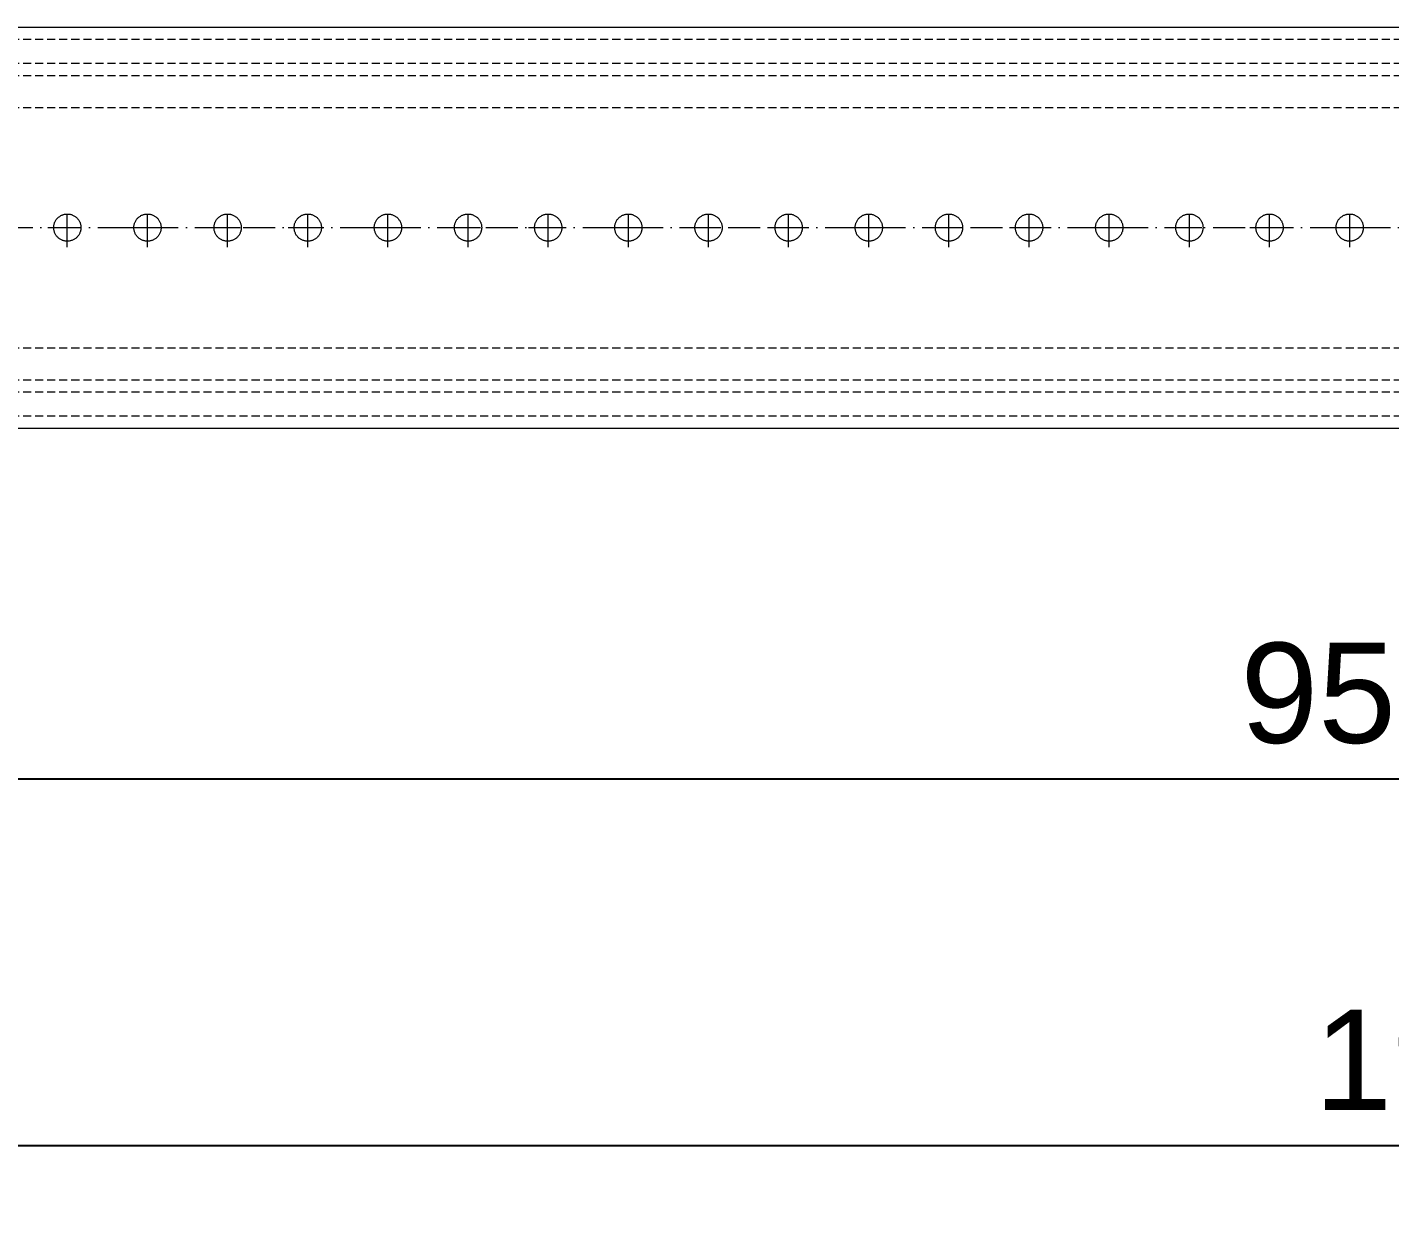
# Model space of a CAD drawing. Header units: millimetres. Extents: x -804 to 5068, y -838 to 556.
# Drawn here: x 610 to 950, y -838.1 to -544 of the extents above; entities that cross this region are included whole.
import ezdxf

# ---------------------------------------------------------------- set-up
doc = ezdxf.new("R2010")
doc.units = ezdxf.units.MM
doc.linetypes.add('EKSENCIZGI', pattern=[12, 8, -2, 0, -2])
doc.linetypes.add('KESIK', pattern=[3, 2, -1])
for name, color, linetype, lineweight in [('EKSEN', 1, 'EKSENCIZGI', 9), ('GIZLI', 8, 'KESIK', 9), ('GORUNEN', 7, 'Continuous', 9), ('OLCU', 4, 'Continuous', 9)]:
    doc.layers.add(name, color=color, linetype=linetype, lineweight=lineweight)
doc.styles.add('PI3D', font='arial.ttf')
doc.dimstyles.new('PF_MM', dxfattribs={"dimtxt": 25, "dimasz": 20, "dimexe": 15, "dimexo": 12.5, "dimgap": 8.75, "dimtad": 1, "dimdec": 1, "dimtxsty": 'PI3D', "dimcen": 2.5, "dimclrd": 4, "dimclre": 4, "dimclrt": 3, "dimazin": 3, "dimtfac": 1, "dimtmove": 0, "dimatfit": 3})

msp = doc.modelspace()

# ---------------------------------------------------------------- linework, layer by layer
at = {"layer": 'EKSEN'}
for p, q in [((620, -598.9), (620, -589.1)), ((640, -598.9), (640, -589.1)), ((660, -598.9), (660, -589.1)), ((680, -598.9), (680, -589.1)), ((700, -598.9), (700, -589.1)), ((720, -598.9), (720, -589.1)), ((740, -598.9), (740, -589.1)), ((760, -598.9), (760, -589.1)), ((780, -598.9), (780, -589.1)), ((800, -598.9), (800, -589.1)), ((820, -598.9), (820, -589.1)), ((840, -598.9), (840, -589.1)), ((860, -598.9), (860, -589.1)), ((880, -598.9), (880, -589.1)), ((900, -598.9), (900, -589.1)), ((920, -598.9), (920, -589.1)), ((940, -598.9), (940, -589.1)), ((-50, -594), (1990, -594)), ((615.1, -594), (624.9, -594)), ((635.1, -594), (644.9, -594)), ((655.1, -594), (664.9, -594)), ((675.1, -594), (684.9, -594)), ((695.1, -594), (704.9, -594)), ((715.1, -594), (724.9, -594)), ((735.1, -594), (744.9, -594)), ((755.1, -594), (764.9, -594)), ((775.1, -594), (784.9, -594)), ((795.1, -594), (804.9, -594)), ((815.1, -594), (824.9, -594)), ((835.1, -594), (844.9, -594)), ((855.1, -594), (864.9, -594)), ((875.1, -594), (884.9, -594)), ((895.1, -594), (904.9, -594)), ((915.1, -594), (924.9, -594)), ((935.1, -594), (944.9, -594))]:
    msp.add_line(p, q, dxfattribs=at)
at = {"layer": 'GIZLI'}
for points in [[(0, -547), (1940, -547)], [(0, -547), (1940, -547)], [(0, -547), (1940, -547)], [(0, -547), (1940, -547)], [(0, -553), (1940, -553)], [(0, -556), (1940, -556)], [(0, -564), (1940, -564)], [(0, -564), (1940, -564)], [(0, -624), (1940, -624)], [(0, -624), (1940, -624)], [(0, -632), (1940, -632)], [(0, -635), (1940, -635)], [(0, -641), (1940, -641)], [(0, -641), (1940, -641)], [(0, -641), (1940, -641)], [(0, -641), (1940, -641)]]:
    msp.add_lwpolyline(points, dxfattribs=at)
at = {"layer": 'GORUNEN'}
for points in [[(0, -544), (1940, -544)], [(0, -544), (1940, -544)], [(0, -544), (1940, -544)], [(618.37, -596.98), (618.22, -596.9), (618.08, -596.81), (617.94, -596.71), (617.81, -596.6), (617.68, -596.49), (617.56, -596.37), (617.45, -596.25), (617.34, -596.12), (617.24, -595.98), (617.14, -595.84), (617.05, -595.7), (616.97, -595.55), (616.9, -595.39), (616.83, -595.24), (616.78, -595.08), (616.73, -594.92), (616.68, -594.75), (616.65, -594.59), (616.63, -594.42), (616.61, -594.25), (616.6, -594.08), (616.6, -593.91), (616.61, -593.74), (616.63, -593.57), (616.65, -593.41), (616.69, -593.24), (616.73, -593.07), (616.78, -592.91), (616.84, -592.75), (616.9, -592.6), (616.98, -592.44), (617.06, -592.3), (617.15, -592.15), (617.24, -592.01), (617.34, -591.88), (617.45, -591.75), (617.57, -591.62), (617.69, -591.5), (617.82, -591.39), (617.95, -591.29), (618.09, -591.19), (618.23, -591.1), (618.38, -591.01), (618.53, -590.93), (618.68, -590.87), (618.84, -590.8), (619, -590.75), (619.17, -590.7), (619.33, -590.67), (619.5, -590.64), (619.67, -590.62), (619.84, -590.6), (620, -590.6), (620.17, -590.6), (620.34, -590.62), (620.51, -590.64), (620.68, -590.67), (620.84, -590.71), (621.01, -590.75), (621.17, -590.81), (621.32, -590.87), (621.48, -590.94), (621.63, -591.02)], [(621.63, -591.02), (621.78, -591.1), (621.92, -591.19), (622.06, -591.29), (622.19, -591.4), (622.32, -591.51), (622.44, -591.63), (622.55, -591.75), (622.66, -591.88), (622.76, -592.02), (622.86, -592.16), (622.95, -592.3), (623.03, -592.45), (623.1, -592.61), (623.17, -592.76), (623.22, -592.92), (623.27, -593.08), (623.32, -593.25), (623.35, -593.41), (623.37, -593.58), (623.39, -593.75), (623.4, -593.92), (623.4, -594.09), (623.39, -594.26), (623.37, -594.43), (623.35, -594.59), (623.31, -594.76), (623.27, -594.93), (623.22, -595.09), (623.16, -595.25), (623.1, -595.4), (623.02, -595.56), (622.94, -595.7), (622.85, -595.85), (622.76, -595.99), (622.66, -596.12), (622.55, -596.25), (622.43, -596.38), (622.31, -596.5), (622.18, -596.61), (622.05, -596.71), (621.91, -596.81), (621.77, -596.9), (621.62, -596.99), (621.47, -597.07), (621.32, -597.13), (621.16, -597.2), (621, -597.25), (620.83, -597.3), (620.67, -597.33), (620.5, -597.36), (620.33, -597.38), (620.16, -597.4), (620, -597.4), (619.83, -597.4), (619.66, -597.38), (619.49, -597.36), (619.32, -597.33), (619.16, -597.29), (618.99, -597.25), (618.83, -597.19), (618.68, -597.13), (618.52, -597.06), (618.37, -596.98)], [(638.37, -596.98), (638.22, -596.9), (638.08, -596.81), (637.94, -596.71), (637.81, -596.6), (637.68, -596.49), (637.56, -596.37), (637.45, -596.25), (637.34, -596.12), (637.24, -595.98), (637.14, -595.84), (637.05, -595.7), (636.97, -595.55), (636.9, -595.39), (636.83, -595.24), (636.78, -595.08), (636.73, -594.92), (636.68, -594.75), (636.65, -594.59), (636.63, -594.42), (636.61, -594.25), (636.6, -594.08), (636.6, -593.91), (636.61, -593.74), (636.63, -593.57), (636.65, -593.41), (636.69, -593.24), (636.73, -593.07), (636.78, -592.91), (636.84, -592.75), (636.9, -592.6), (636.98, -592.44), (637.06, -592.3), (637.15, -592.15), (637.24, -592.01), (637.34, -591.88), (637.45, -591.75), (637.57, -591.62), (637.69, -591.5), (637.82, -591.39), (637.95, -591.29), (638.09, -591.19), (638.23, -591.1), (638.38, -591.01), (638.53, -590.93), (638.68, -590.87), (638.84, -590.8), (639, -590.75), (639.17, -590.7), (639.33, -590.67), (639.5, -590.64), (639.67, -590.62), (639.84, -590.6), (640, -590.6), (640.17, -590.6), (640.34, -590.62), (640.51, -590.64), (640.68, -590.67), (640.84, -590.71), (641.01, -590.75), (641.17, -590.81), (641.32, -590.87), (641.48, -590.94), (641.63, -591.02)], [(641.63, -591.02), (641.78, -591.1), (641.92, -591.19), (642.06, -591.29), (642.19, -591.4), (642.32, -591.51), (642.44, -591.63), (642.55, -591.75), (642.66, -591.88), (642.76, -592.02), (642.86, -592.16), (642.95, -592.3), (643.03, -592.45), (643.1, -592.61), (643.17, -592.76), (643.22, -592.92), (643.27, -593.08), (643.32, -593.25), (643.35, -593.41), (643.37, -593.58), (643.39, -593.75), (643.4, -593.92), (643.4, -594.09), (643.39, -594.26), (643.37, -594.43), (643.35, -594.59), (643.31, -594.76), (643.27, -594.93), (643.22, -595.09), (643.16, -595.25), (643.1, -595.4), (643.02, -595.56), (642.94, -595.7), (642.85, -595.85), (642.76, -595.99), (642.66, -596.12), (642.55, -596.25), (642.43, -596.38), (642.31, -596.5), (642.18, -596.61), (642.05, -596.71), (641.91, -596.81), (641.77, -596.9), (641.62, -596.99), (641.47, -597.07), (641.32, -597.13), (641.16, -597.2), (641, -597.25), (640.83, -597.3), (640.67, -597.33), (640.5, -597.36), (640.33, -597.38), (640.16, -597.4), (640, -597.4), (639.83, -597.4), (639.66, -597.38), (639.49, -597.36), (639.32, -597.33), (639.16, -597.29), (638.99, -597.25), (638.83, -597.19), (638.68, -597.13), (638.52, -597.06), (638.37, -596.98)], [(658.37, -596.98), (658.22, -596.9), (658.08, -596.81), (657.94, -596.71), (657.81, -596.6), (657.68, -596.49), (657.56, -596.37), (657.45, -596.25), (657.34, -596.12), (657.24, -595.98), (657.14, -595.84), (657.05, -595.7), (656.97, -595.55), (656.9, -595.39), (656.83, -595.24), (656.78, -595.08), (656.73, -594.92), (656.68, -594.75), (656.65, -594.59), (656.63, -594.42), (656.61, -594.25), (656.6, -594.08), (656.6, -593.91), (656.61, -593.74), (656.63, -593.57), (656.65, -593.41), (656.69, -593.24), (656.73, -593.07), (656.78, -592.91), (656.84, -592.75), (656.9, -592.6), (656.98, -592.44), (657.06, -592.3), (657.15, -592.15), (657.24, -592.01), (657.34, -591.88), (657.45, -591.75), (657.57, -591.62), (657.69, -591.5), (657.82, -591.39), (657.95, -591.29), (658.09, -591.19), (658.23, -591.1), (658.38, -591.01), (658.53, -590.93), (658.68, -590.87), (658.84, -590.8), (659, -590.75), (659.17, -590.7), (659.33, -590.67), (659.5, -590.64), (659.67, -590.62), (659.84, -590.6), (660, -590.6), (660.17, -590.6), (660.34, -590.62), (660.51, -590.64), (660.68, -590.67), (660.84, -590.71), (661.01, -590.75), (661.17, -590.81), (661.32, -590.87), (661.48, -590.94), (661.63, -591.02)], [(661.63, -591.02), (661.78, -591.1), (661.92, -591.19), (662.06, -591.29), (662.19, -591.4), (662.32, -591.51), (662.44, -591.63), (662.55, -591.75), (662.66, -591.88), (662.76, -592.02), (662.86, -592.16), (662.95, -592.3), (663.03, -592.45), (663.1, -592.61), (663.17, -592.76), (663.22, -592.92), (663.27, -593.08), (663.32, -593.25), (663.35, -593.41), (663.37, -593.58), (663.39, -593.75), (663.4, -593.92), (663.4, -594.09), (663.39, -594.26), (663.37, -594.43), (663.35, -594.59), (663.31, -594.76), (663.27, -594.93), (663.22, -595.09), (663.16, -595.25), (663.1, -595.4), (663.02, -595.56), (662.94, -595.7), (662.85, -595.85), (662.76, -595.99), (662.66, -596.12), (662.55, -596.25), (662.43, -596.38), (662.31, -596.5), (662.18, -596.61), (662.05, -596.71), (661.91, -596.81), (661.77, -596.9), (661.62, -596.99), (661.47, -597.07), (661.32, -597.13), (661.16, -597.2), (661, -597.25), (660.83, -597.3), (660.67, -597.33), (660.5, -597.36), (660.33, -597.38), (660.16, -597.4), (660, -597.4), (659.83, -597.4), (659.66, -597.38), (659.49, -597.36), (659.32, -597.33), (659.16, -597.29), (658.99, -597.25), (658.83, -597.19), (658.68, -597.13), (658.52, -597.06), (658.37, -596.98)], [(678.37, -596.98), (678.22, -596.9), (678.08, -596.81), (677.94, -596.71), (677.81, -596.6), (677.68, -596.49), (677.56, -596.37), (677.45, -596.25), (677.34, -596.12), (677.24, -595.98), (677.14, -595.84), (677.05, -595.7), (676.97, -595.55), (676.9, -595.39), (676.83, -595.24), (676.78, -595.08), (676.73, -594.92), (676.68, -594.75), (676.65, -594.59), (676.63, -594.42), (676.61, -594.25), (676.6, -594.08), (676.6, -593.91), (676.61, -593.74), (676.63, -593.57), (676.65, -593.41), (676.69, -593.24), (676.73, -593.07), (676.78, -592.91), (676.84, -592.75), (676.9, -592.6), (676.98, -592.44), (677.06, -592.3), (677.15, -592.15), (677.24, -592.01), (677.34, -591.88), (677.45, -591.75), (677.57, -591.62), (677.69, -591.5), (677.82, -591.39), (677.95, -591.29), (678.09, -591.19), (678.23, -591.1), (678.38, -591.01), (678.53, -590.93), (678.68, -590.87), (678.84, -590.8), (679, -590.75), (679.17, -590.7), (679.33, -590.67), (679.5, -590.64), (679.67, -590.62), (679.84, -590.6), (680, -590.6), (680.17, -590.6), (680.34, -590.62), (680.51, -590.64), (680.68, -590.67), (680.84, -590.71), (681.01, -590.75), (681.17, -590.81), (681.32, -590.87), (681.48, -590.94), (681.63, -591.02)], [(681.63, -591.02), (681.78, -591.1), (681.92, -591.19), (682.06, -591.29), (682.19, -591.4), (682.32, -591.51), (682.44, -591.63), (682.55, -591.75), (682.66, -591.88), (682.76, -592.02), (682.86, -592.16), (682.95, -592.3), (683.03, -592.45), (683.1, -592.61), (683.17, -592.76), (683.22, -592.92), (683.27, -593.08), (683.32, -593.25), (683.35, -593.41), (683.37, -593.58), (683.39, -593.75), (683.4, -593.92), (683.4, -594.09), (683.39, -594.26), (683.37, -594.43), (683.35, -594.59), (683.31, -594.76), (683.27, -594.93), (683.22, -595.09), (683.16, -595.25), (683.1, -595.4), (683.02, -595.56), (682.94, -595.7), (682.85, -595.85), (682.76, -595.99), (682.66, -596.12), (682.55, -596.25), (682.43, -596.38), (682.31, -596.5), (682.18, -596.61), (682.05, -596.71), (681.91, -596.81), (681.77, -596.9), (681.62, -596.99), (681.47, -597.07), (681.32, -597.13), (681.16, -597.2), (681, -597.25), (680.83, -597.3), (680.67, -597.33), (680.5, -597.36), (680.33, -597.38), (680.16, -597.4), (680, -597.4), (679.83, -597.4), (679.66, -597.38), (679.49, -597.36), (679.32, -597.33), (679.16, -597.29), (678.99, -597.25), (678.83, -597.19), (678.68, -597.13), (678.52, -597.06), (678.37, -596.98)], [(698.37, -596.98), (698.22, -596.9), (698.08, -596.81), (697.94, -596.71), (697.81, -596.6), (697.68, -596.49), (697.56, -596.37), (697.45, -596.25), (697.34, -596.12), (697.24, -595.98), (697.14, -595.84), (697.05, -595.7), (696.97, -595.55), (696.9, -595.39), (696.83, -595.24), (696.78, -595.08), (696.73, -594.92), (696.68, -594.75), (696.65, -594.59), (696.63, -594.42), (696.61, -594.25), (696.6, -594.08), (696.6, -593.91), (696.61, -593.74), (696.63, -593.57), (696.65, -593.41), (696.69, -593.24), (696.73, -593.07), (696.78, -592.91), (696.84, -592.75), (696.9, -592.6), (696.98, -592.44), (697.06, -592.3), (697.15, -592.15), (697.24, -592.01), (697.34, -591.88), (697.45, -591.75), (697.57, -591.62), (697.69, -591.5), (697.82, -591.39), (697.95, -591.29), (698.09, -591.19), (698.23, -591.1), (698.38, -591.01), (698.53, -590.93), (698.68, -590.87), (698.84, -590.8), (699, -590.75), (699.17, -590.7), (699.33, -590.67), (699.5, -590.64), (699.67, -590.62), (699.84, -590.6), (700, -590.6), (700.17, -590.6), (700.34, -590.62), (700.51, -590.64), (700.68, -590.67), (700.84, -590.71), (701.01, -590.75), (701.17, -590.81), (701.32, -590.87), (701.48, -590.94), (701.63, -591.02)], [(701.63, -591.02), (701.78, -591.1), (701.92, -591.19), (702.06, -591.29), (702.19, -591.4), (702.32, -591.51), (702.44, -591.63), (702.55, -591.75), (702.66, -591.88), (702.76, -592.02), (702.86, -592.16), (702.95, -592.3), (703.03, -592.45), (703.1, -592.61), (703.17, -592.76), (703.22, -592.92), (703.27, -593.08), (703.32, -593.25), (703.35, -593.41), (703.37, -593.58), (703.39, -593.75), (703.4, -593.92), (703.4, -594.09), (703.39, -594.26), (703.37, -594.43), (703.35, -594.59), (703.31, -594.76), (703.27, -594.93), (703.22, -595.09), (703.16, -595.25), (703.1, -595.4), (703.02, -595.56), (702.94, -595.7), (702.85, -595.85), (702.76, -595.99), (702.66, -596.12), (702.55, -596.25), (702.43, -596.38), (702.31, -596.5), (702.18, -596.61), (702.05, -596.71), (701.91, -596.81), (701.77, -596.9), (701.62, -596.99), (701.47, -597.07), (701.32, -597.13), (701.16, -597.2), (701, -597.25), (700.83, -597.3), (700.67, -597.33), (700.5, -597.36), (700.33, -597.38), (700.16, -597.4), (700, -597.4), (699.83, -597.4), (699.66, -597.38), (699.49, -597.36), (699.32, -597.33), (699.16, -597.29), (698.99, -597.25), (698.83, -597.19), (698.68, -597.13), (698.52, -597.06), (698.37, -596.98)], [(718.37, -596.98), (718.22, -596.9), (718.08, -596.81), (717.94, -596.71), (717.81, -596.6), (717.68, -596.49), (717.56, -596.37), (717.45, -596.25), (717.34, -596.12), (717.24, -595.98), (717.14, -595.84), (717.05, -595.7), (716.97, -595.55), (716.9, -595.39), (716.83, -595.24), (716.78, -595.08), (716.73, -594.92), (716.68, -594.75), (716.65, -594.59), (716.63, -594.42), (716.61, -594.25), (716.6, -594.08), (716.6, -593.91), (716.61, -593.74), (716.63, -593.57), (716.65, -593.41), (716.69, -593.24), (716.73, -593.07), (716.78, -592.91), (716.84, -592.75), (716.9, -592.6), (716.98, -592.44), (717.06, -592.3), (717.15, -592.15), (717.24, -592.01), (717.34, -591.88), (717.45, -591.75), (717.57, -591.62), (717.69, -591.5), (717.82, -591.39), (717.95, -591.29), (718.09, -591.19), (718.23, -591.1), (718.38, -591.01), (718.53, -590.93), (718.68, -590.87), (718.84, -590.8), (719, -590.75), (719.17, -590.7), (719.33, -590.67), (719.5, -590.64), (719.67, -590.62), (719.84, -590.6), (720, -590.6), (720.17, -590.6), (720.34, -590.62), (720.51, -590.64), (720.68, -590.67), (720.84, -590.71), (721.01, -590.75), (721.17, -590.81), (721.32, -590.87), (721.48, -590.94), (721.63, -591.02)], [(721.63, -591.02), (721.78, -591.1), (721.92, -591.19), (722.06, -591.29), (722.19, -591.4), (722.32, -591.51), (722.44, -591.63), (722.55, -591.75), (722.66, -591.88), (722.76, -592.02), (722.86, -592.16), (722.95, -592.3), (723.03, -592.45), (723.1, -592.61), (723.17, -592.76), (723.22, -592.92), (723.27, -593.08), (723.32, -593.25), (723.35, -593.41), (723.37, -593.58), (723.39, -593.75), (723.4, -593.92), (723.4, -594.09), (723.39, -594.26), (723.37, -594.43), (723.35, -594.59), (723.31, -594.76), (723.27, -594.93), (723.22, -595.09), (723.16, -595.25), (723.1, -595.4), (723.02, -595.56), (722.94, -595.7), (722.85, -595.85), (722.76, -595.99), (722.66, -596.12), (722.55, -596.25), (722.43, -596.38), (722.31, -596.5), (722.18, -596.61), (722.05, -596.71), (721.91, -596.81), (721.77, -596.9), (721.62, -596.99), (721.47, -597.07), (721.32, -597.13), (721.16, -597.2), (721, -597.25), (720.83, -597.3), (720.67, -597.33), (720.5, -597.36), (720.33, -597.38), (720.16, -597.4), (720, -597.4), (719.83, -597.4), (719.66, -597.38), (719.49, -597.36), (719.32, -597.33), (719.16, -597.29), (718.99, -597.25), (718.83, -597.19), (718.68, -597.13), (718.52, -597.06), (718.37, -596.98)], [(738.37, -596.98), (738.22, -596.9), (738.08, -596.81), (737.94, -596.71), (737.81, -596.6), (737.68, -596.49), (737.56, -596.37), (737.45, -596.25), (737.34, -596.12), (737.24, -595.98), (737.14, -595.84), (737.05, -595.7), (736.97, -595.55), (736.9, -595.39), (736.83, -595.24), (736.78, -595.08), (736.73, -594.92), (736.68, -594.75), (736.65, -594.59), (736.63, -594.42), (736.61, -594.25), (736.6, -594.08), (736.6, -593.91), (736.61, -593.74), (736.63, -593.57), (736.65, -593.41), (736.69, -593.24), (736.73, -593.07), (736.78, -592.91), (736.84, -592.75), (736.9, -592.6), (736.98, -592.44), (737.06, -592.3), (737.15, -592.15), (737.24, -592.01), (737.34, -591.88), (737.45, -591.75), (737.57, -591.62), (737.69, -591.5), (737.82, -591.39), (737.95, -591.29), (738.09, -591.19), (738.23, -591.1), (738.38, -591.01), (738.53, -590.93), (738.68, -590.87), (738.84, -590.8), (739, -590.75), (739.17, -590.7), (739.33, -590.67), (739.5, -590.64), (739.67, -590.62), (739.84, -590.6), (740, -590.6), (740.17, -590.6), (740.34, -590.62), (740.51, -590.64), (740.68, -590.67), (740.84, -590.71), (741.01, -590.75), (741.17, -590.81), (741.32, -590.87), (741.48, -590.94), (741.63, -591.02)], [(741.63, -591.02), (741.78, -591.1), (741.92, -591.19), (742.06, -591.29), (742.19, -591.4), (742.32, -591.51), (742.44, -591.63), (742.55, -591.75), (742.66, -591.88), (742.76, -592.02), (742.86, -592.16), (742.95, -592.3), (743.03, -592.45), (743.1, -592.61), (743.17, -592.76), (743.22, -592.92), (743.27, -593.08), (743.32, -593.25), (743.35, -593.41), (743.37, -593.58), (743.39, -593.75), (743.4, -593.92), (743.4, -594.09), (743.39, -594.26), (743.37, -594.43), (743.35, -594.59), (743.31, -594.76), (743.27, -594.93), (743.22, -595.09), (743.16, -595.25), (743.1, -595.4), (743.02, -595.56), (742.94, -595.7), (742.85, -595.85), (742.76, -595.99), (742.66, -596.12), (742.55, -596.25), (742.43, -596.38), (742.31, -596.5), (742.18, -596.61), (742.05, -596.71), (741.91, -596.81), (741.77, -596.9), (741.62, -596.99), (741.47, -597.07), (741.32, -597.13), (741.16, -597.2), (741, -597.25), (740.83, -597.3), (740.67, -597.33), (740.5, -597.36), (740.33, -597.38), (740.16, -597.4), (740, -597.4), (739.83, -597.4), (739.66, -597.38), (739.49, -597.36), (739.32, -597.33), (739.16, -597.29), (738.99, -597.25), (738.83, -597.19), (738.68, -597.13), (738.52, -597.06), (738.37, -596.98)], [(758.37, -596.98), (758.22, -596.9), (758.08, -596.81), (757.94, -596.71), (757.81, -596.6), (757.68, -596.49), (757.56, -596.37), (757.45, -596.25), (757.34, -596.12), (757.24, -595.98), (757.14, -595.84), (757.05, -595.7), (756.97, -595.55), (756.9, -595.39), (756.83, -595.24), (756.78, -595.08), (756.73, -594.92), (756.68, -594.75), (756.65, -594.59), (756.63, -594.42), (756.61, -594.25), (756.6, -594.08), (756.6, -593.91), (756.61, -593.74), (756.63, -593.57), (756.65, -593.41), (756.69, -593.24), (756.73, -593.07), (756.78, -592.91), (756.84, -592.75), (756.9, -592.6), (756.98, -592.44), (757.06, -592.3), (757.15, -592.15), (757.24, -592.01), (757.34, -591.88), (757.45, -591.75), (757.57, -591.62), (757.69, -591.5), (757.82, -591.39), (757.95, -591.29), (758.09, -591.19), (758.23, -591.1), (758.38, -591.01), (758.53, -590.93), (758.68, -590.87), (758.84, -590.8), (759, -590.75), (759.17, -590.7), (759.33, -590.67), (759.5, -590.64), (759.67, -590.62), (759.84, -590.6), (760, -590.6), (760.17, -590.6), (760.34, -590.62), (760.51, -590.64), (760.68, -590.67), (760.84, -590.71), (761.01, -590.75), (761.17, -590.81), (761.32, -590.87), (761.48, -590.94), (761.63, -591.02)], [(761.63, -591.02), (761.78, -591.1), (761.92, -591.19), (762.06, -591.29), (762.19, -591.4), (762.32, -591.51), (762.44, -591.63), (762.55, -591.75), (762.66, -591.88), (762.76, -592.02), (762.86, -592.16), (762.95, -592.3), (763.03, -592.45), (763.1, -592.61), (763.17, -592.76), (763.22, -592.92), (763.27, -593.08), (763.32, -593.25), (763.35, -593.41), (763.37, -593.58), (763.39, -593.75), (763.4, -593.92), (763.4, -594.09), (763.39, -594.26), (763.37, -594.43), (763.35, -594.59), (763.31, -594.76), (763.27, -594.93), (763.22, -595.09), (763.16, -595.25), (763.1, -595.4), (763.02, -595.56), (762.94, -595.7), (762.85, -595.85), (762.76, -595.99), (762.66, -596.12), (762.55, -596.25), (762.43, -596.38), (762.31, -596.5), (762.18, -596.61), (762.05, -596.71), (761.91, -596.81), (761.77, -596.9), (761.62, -596.99), (761.47, -597.07), (761.32, -597.13), (761.16, -597.2), (761, -597.25), (760.83, -597.3), (760.67, -597.33), (760.5, -597.36), (760.33, -597.38), (760.16, -597.4), (760, -597.4), (759.83, -597.4), (759.66, -597.38), (759.49, -597.36), (759.32, -597.33), (759.16, -597.29), (758.99, -597.25), (758.83, -597.19), (758.68, -597.13), (758.52, -597.06), (758.37, -596.98)], [(778.37, -596.98), (778.22, -596.9), (778.08, -596.81), (777.94, -596.71), (777.81, -596.6), (777.68, -596.49), (777.56, -596.37), (777.45, -596.25), (777.34, -596.12), (777.24, -595.98), (777.14, -595.84), (777.05, -595.7), (776.97, -595.55), (776.9, -595.39), (776.83, -595.24), (776.78, -595.08), (776.73, -594.92), (776.68, -594.75), (776.65, -594.59), (776.63, -594.42), (776.61, -594.25), (776.6, -594.08), (776.6, -593.91), (776.61, -593.74), (776.63, -593.57), (776.65, -593.41), (776.69, -593.24), (776.73, -593.07), (776.78, -592.91), (776.84, -592.75), (776.9, -592.6), (776.98, -592.44), (777.06, -592.3), (777.15, -592.15), (777.24, -592.01), (777.34, -591.88), (777.45, -591.75), (777.57, -591.62), (777.69, -591.5), (777.82, -591.39), (777.95, -591.29), (778.09, -591.19), (778.23, -591.1), (778.38, -591.01), (778.53, -590.93), (778.68, -590.87), (778.84, -590.8), (779, -590.75), (779.17, -590.7), (779.33, -590.67), (779.5, -590.64), (779.67, -590.62), (779.84, -590.6), (780, -590.6), (780.17, -590.6), (780.34, -590.62), (780.51, -590.64), (780.68, -590.67), (780.84, -590.71), (781.01, -590.75), (781.17, -590.81), (781.32, -590.87), (781.48, -590.94), (781.63, -591.02)], [(781.63, -591.02), (781.78, -591.1), (781.92, -591.19), (782.06, -591.29), (782.19, -591.4), (782.32, -591.51), (782.44, -591.63), (782.55, -591.75), (782.66, -591.88), (782.76, -592.02), (782.86, -592.16), (782.95, -592.3), (783.03, -592.45), (783.1, -592.61), (783.17, -592.76), (783.22, -592.92), (783.27, -593.08), (783.32, -593.25), (783.35, -593.41), (783.37, -593.58), (783.39, -593.75), (783.4, -593.92), (783.4, -594.09), (783.39, -594.26), (783.37, -594.43), (783.35, -594.59), (783.31, -594.76), (783.27, -594.93), (783.22, -595.09), (783.16, -595.25), (783.1, -595.4), (783.02, -595.56), (782.94, -595.7), (782.85, -595.85), (782.76, -595.99), (782.66, -596.12), (782.55, -596.25), (782.43, -596.38), (782.31, -596.5), (782.18, -596.61), (782.05, -596.71), (781.91, -596.81), (781.77, -596.9), (781.62, -596.99), (781.47, -597.07), (781.32, -597.13), (781.16, -597.2), (781, -597.25), (780.83, -597.3), (780.67, -597.33), (780.5, -597.36), (780.33, -597.38), (780.16, -597.4), (780, -597.4), (779.83, -597.4), (779.66, -597.38), (779.49, -597.36), (779.32, -597.33), (779.16, -597.29), (778.99, -597.25), (778.83, -597.19), (778.68, -597.13), (778.52, -597.06), (778.37, -596.98)], [(798.37, -596.98), (798.22, -596.9), (798.08, -596.81), (797.94, -596.71), (797.81, -596.6), (797.68, -596.49), (797.56, -596.37), (797.45, -596.25), (797.34, -596.12), (797.24, -595.98), (797.14, -595.84), (797.05, -595.7), (796.97, -595.55), (796.9, -595.39), (796.83, -595.24), (796.78, -595.08), (796.73, -594.92), (796.68, -594.75), (796.65, -594.59), (796.63, -594.42), (796.61, -594.25), (796.6, -594.08), (796.6, -593.91), (796.61, -593.74), (796.63, -593.57), (796.65, -593.41), (796.69, -593.24), (796.73, -593.07), (796.78, -592.91), (796.84, -592.75), (796.9, -592.6), (796.98, -592.44), (797.06, -592.3), (797.15, -592.15), (797.24, -592.01), (797.34, -591.88), (797.45, -591.75), (797.57, -591.62), (797.69, -591.5), (797.82, -591.39), (797.95, -591.29), (798.09, -591.19), (798.23, -591.1), (798.38, -591.01), (798.53, -590.93), (798.68, -590.87), (798.84, -590.8), (799, -590.75), (799.17, -590.7), (799.33, -590.67), (799.5, -590.64), (799.67, -590.62), (799.84, -590.6), (800, -590.6), (800.17, -590.6), (800.34, -590.62), (800.51, -590.64), (800.68, -590.67), (800.84, -590.71), (801.01, -590.75), (801.17, -590.81), (801.32, -590.87), (801.48, -590.94), (801.63, -591.02)], [(801.63, -591.02), (801.78, -591.1), (801.92, -591.19), (802.06, -591.29), (802.19, -591.4), (802.32, -591.51), (802.44, -591.63), (802.55, -591.75), (802.66, -591.88), (802.76, -592.02), (802.86, -592.16), (802.95, -592.3), (803.03, -592.45), (803.1, -592.61), (803.17, -592.76), (803.22, -592.92), (803.27, -593.08), (803.32, -593.25), (803.35, -593.41), (803.37, -593.58), (803.39, -593.75), (803.4, -593.92), (803.4, -594.09), (803.39, -594.26), (803.37, -594.43), (803.35, -594.59), (803.31, -594.76), (803.27, -594.93), (803.22, -595.09), (803.16, -595.25), (803.1, -595.4), (803.02, -595.56), (802.94, -595.7), (802.85, -595.85), (802.76, -595.99), (802.66, -596.12), (802.55, -596.25), (802.43, -596.38), (802.31, -596.5), (802.18, -596.61), (802.05, -596.71), (801.91, -596.81), (801.77, -596.9), (801.62, -596.99), (801.47, -597.07), (801.32, -597.13), (801.16, -597.2), (801, -597.25), (800.83, -597.3), (800.67, -597.33), (800.5, -597.36), (800.33, -597.38), (800.16, -597.4), (800, -597.4), (799.83, -597.4), (799.66, -597.38), (799.49, -597.36), (799.32, -597.33), (799.16, -597.29), (798.99, -597.25), (798.83, -597.19), (798.68, -597.13), (798.52, -597.06), (798.37, -596.98)], [(818.37, -596.98), (818.22, -596.9), (818.08, -596.81), (817.94, -596.71), (817.81, -596.6), (817.68, -596.49), (817.56, -596.37), (817.45, -596.25), (817.34, -596.12), (817.24, -595.98), (817.14, -595.84), (817.05, -595.7), (816.97, -595.55), (816.9, -595.39), (816.83, -595.24), (816.78, -595.08), (816.73, -594.92), (816.68, -594.75), (816.65, -594.59), (816.63, -594.42), (816.61, -594.25), (816.6, -594.08), (816.6, -593.91), (816.61, -593.74), (816.63, -593.57), (816.65, -593.41), (816.69, -593.24), (816.73, -593.07), (816.78, -592.91), (816.84, -592.75), (816.9, -592.6), (816.98, -592.44), (817.06, -592.3), (817.15, -592.15), (817.24, -592.01), (817.34, -591.88), (817.45, -591.75), (817.57, -591.62), (817.69, -591.5), (817.82, -591.39), (817.95, -591.29), (818.09, -591.19), (818.23, -591.1), (818.38, -591.01), (818.53, -590.93), (818.68, -590.87), (818.84, -590.8), (819, -590.75), (819.17, -590.7), (819.33, -590.67), (819.5, -590.64), (819.67, -590.62), (819.84, -590.6), (820, -590.6), (820.17, -590.6), (820.34, -590.62), (820.51, -590.64), (820.68, -590.67), (820.84, -590.71), (821.01, -590.75), (821.17, -590.81), (821.32, -590.87), (821.48, -590.94), (821.63, -591.02)], [(821.63, -591.02), (821.78, -591.1), (821.92, -591.19), (822.06, -591.29), (822.19, -591.4), (822.32, -591.51), (822.44, -591.63), (822.55, -591.75), (822.66, -591.88), (822.76, -592.02), (822.86, -592.16), (822.95, -592.3), (823.03, -592.45), (823.1, -592.61), (823.17, -592.76), (823.22, -592.92), (823.27, -593.08), (823.32, -593.25), (823.35, -593.41), (823.37, -593.58), (823.39, -593.75), (823.4, -593.92), (823.4, -594.09), (823.39, -594.26), (823.37, -594.43), (823.35, -594.59), (823.31, -594.76), (823.27, -594.93), (823.22, -595.09), (823.16, -595.25), (823.1, -595.4), (823.02, -595.56), (822.94, -595.7), (822.85, -595.85), (822.76, -595.99), (822.66, -596.12), (822.55, -596.25), (822.43, -596.38), (822.31, -596.5), (822.18, -596.61), (822.05, -596.71), (821.91, -596.81), (821.77, -596.9), (821.62, -596.99), (821.47, -597.07), (821.32, -597.13), (821.16, -597.2), (821, -597.25), (820.83, -597.3), (820.67, -597.33), (820.5, -597.36), (820.33, -597.38), (820.16, -597.4), (820, -597.4), (819.83, -597.4), (819.66, -597.38), (819.49, -597.36), (819.32, -597.33), (819.16, -597.29), (818.99, -597.25), (818.83, -597.19), (818.68, -597.13), (818.52, -597.06), (818.37, -596.98)], [(838.37, -596.98), (838.22, -596.9), (838.08, -596.81), (837.94, -596.71), (837.81, -596.6), (837.68, -596.49), (837.56, -596.37), (837.45, -596.25), (837.34, -596.12), (837.24, -595.98), (837.14, -595.84), (837.05, -595.7), (836.97, -595.55), (836.9, -595.39), (836.83, -595.24), (836.78, -595.08), (836.73, -594.92), (836.68, -594.75), (836.65, -594.59), (836.63, -594.42), (836.61, -594.25), (836.6, -594.08), (836.6, -593.91), (836.61, -593.74), (836.63, -593.57), (836.65, -593.41), (836.69, -593.24), (836.73, -593.07), (836.78, -592.91), (836.84, -592.75), (836.9, -592.6), (836.98, -592.44), (837.06, -592.3), (837.15, -592.15), (837.24, -592.01), (837.34, -591.88), (837.45, -591.75), (837.57, -591.62), (837.69, -591.5), (837.82, -591.39), (837.95, -591.29), (838.09, -591.19), (838.23, -591.1), (838.38, -591.01), (838.53, -590.93), (838.68, -590.87), (838.84, -590.8), (839, -590.75), (839.17, -590.7), (839.33, -590.67), (839.5, -590.64), (839.67, -590.62), (839.84, -590.6), (840, -590.6), (840.17, -590.6), (840.34, -590.62), (840.51, -590.64), (840.68, -590.67), (840.84, -590.71), (841.01, -590.75), (841.17, -590.81), (841.32, -590.87), (841.48, -590.94), (841.63, -591.02)], [(841.63, -591.02), (841.78, -591.1), (841.92, -591.19), (842.06, -591.29), (842.19, -591.4), (842.32, -591.51), (842.44, -591.63), (842.55, -591.75), (842.66, -591.88), (842.76, -592.02), (842.86, -592.16), (842.95, -592.3), (843.03, -592.45), (843.1, -592.61), (843.17, -592.76), (843.22, -592.92), (843.27, -593.08), (843.32, -593.25), (843.35, -593.41), (843.37, -593.58), (843.39, -593.75), (843.4, -593.92), (843.4, -594.09), (843.39, -594.26), (843.37, -594.43), (843.35, -594.59), (843.31, -594.76), (843.27, -594.93), (843.22, -595.09), (843.16, -595.25), (843.1, -595.4), (843.02, -595.56), (842.94, -595.7), (842.85, -595.85), (842.76, -595.99), (842.66, -596.12), (842.55, -596.25), (842.43, -596.38), (842.31, -596.5), (842.18, -596.61), (842.05, -596.71), (841.91, -596.81), (841.77, -596.9), (841.62, -596.99), (841.47, -597.07), (841.32, -597.13), (841.16, -597.2), (841, -597.25), (840.83, -597.3), (840.67, -597.33), (840.5, -597.36), (840.33, -597.38), (840.16, -597.4), (840, -597.4), (839.83, -597.4), (839.66, -597.38), (839.49, -597.36), (839.32, -597.33), (839.16, -597.29), (838.99, -597.25), (838.83, -597.19), (838.68, -597.13), (838.52, -597.06), (838.37, -596.98)], [(858.37, -596.98), (858.22, -596.9), (858.08, -596.81), (857.94, -596.71), (857.81, -596.6), (857.68, -596.49), (857.56, -596.37), (857.45, -596.25), (857.34, -596.12), (857.24, -595.98), (857.14, -595.84), (857.05, -595.7), (856.97, -595.55), (856.9, -595.39), (856.83, -595.24), (856.78, -595.08), (856.73, -594.92), (856.68, -594.75), (856.65, -594.59), (856.63, -594.42), (856.61, -594.25), (856.6, -594.08), (856.6, -593.91), (856.61, -593.74), (856.63, -593.57), (856.65, -593.41), (856.69, -593.24), (856.73, -593.07), (856.78, -592.91), (856.84, -592.75), (856.9, -592.6), (856.98, -592.44), (857.06, -592.3), (857.15, -592.15), (857.24, -592.01), (857.34, -591.88), (857.45, -591.75), (857.57, -591.62), (857.69, -591.5), (857.82, -591.39), (857.95, -591.29), (858.09, -591.19), (858.23, -591.1), (858.38, -591.01), (858.53, -590.93), (858.68, -590.87), (858.84, -590.8), (859, -590.75), (859.17, -590.7), (859.33, -590.67), (859.5, -590.64), (859.67, -590.62), (859.84, -590.6), (860, -590.6), (860.17, -590.6), (860.34, -590.62), (860.51, -590.64), (860.68, -590.67), (860.84, -590.71), (861.01, -590.75), (861.17, -590.81), (861.32, -590.87), (861.48, -590.94), (861.63, -591.02)], [(861.63, -591.02), (861.78, -591.1), (861.92, -591.19), (862.06, -591.29), (862.19, -591.4), (862.32, -591.51), (862.44, -591.63), (862.55, -591.75), (862.66, -591.88), (862.76, -592.02), (862.86, -592.16), (862.95, -592.3), (863.03, -592.45), (863.1, -592.61), (863.17, -592.76), (863.22, -592.92), (863.27, -593.08), (863.32, -593.25), (863.35, -593.41), (863.37, -593.58), (863.39, -593.75), (863.4, -593.92), (863.4, -594.09), (863.39, -594.26), (863.37, -594.43), (863.35, -594.59), (863.31, -594.76), (863.27, -594.93), (863.22, -595.09), (863.16, -595.25), (863.1, -595.4), (863.02, -595.56), (862.94, -595.7), (862.85, -595.85), (862.76, -595.99), (862.66, -596.12), (862.55, -596.25), (862.43, -596.38), (862.31, -596.5), (862.18, -596.61), (862.05, -596.71), (861.91, -596.81), (861.77, -596.9), (861.62, -596.99), (861.47, -597.07), (861.32, -597.13), (861.16, -597.2), (861, -597.25), (860.83, -597.3), (860.67, -597.33), (860.5, -597.36), (860.33, -597.38), (860.16, -597.4), (860, -597.4), (859.83, -597.4), (859.66, -597.38), (859.49, -597.36), (859.32, -597.33), (859.16, -597.29), (858.99, -597.25), (858.83, -597.19), (858.68, -597.13), (858.52, -597.06), (858.37, -596.98)], [(878.37, -596.98), (878.22, -596.9), (878.08, -596.81), (877.94, -596.71), (877.81, -596.6), (877.68, -596.49), (877.56, -596.37), (877.45, -596.25), (877.34, -596.12), (877.24, -595.98), (877.14, -595.84), (877.05, -595.7), (876.97, -595.55), (876.9, -595.39), (876.83, -595.24), (876.78, -595.08), (876.73, -594.92), (876.68, -594.75), (876.65, -594.59), (876.63, -594.42), (876.61, -594.25), (876.6, -594.08), (876.6, -593.91), (876.61, -593.74), (876.63, -593.57), (876.65, -593.41), (876.69, -593.24), (876.73, -593.07), (876.78, -592.91), (876.84, -592.75), (876.9, -592.6), (876.98, -592.44), (877.06, -592.3), (877.15, -592.15), (877.24, -592.01), (877.34, -591.88), (877.45, -591.75), (877.57, -591.62), (877.69, -591.5), (877.82, -591.39), (877.95, -591.29), (878.09, -591.19), (878.23, -591.1), (878.38, -591.01), (878.53, -590.93), (878.68, -590.87), (878.84, -590.8), (879, -590.75), (879.17, -590.7), (879.33, -590.67), (879.5, -590.64), (879.67, -590.62), (879.84, -590.6), (880, -590.6), (880.17, -590.6), (880.34, -590.62), (880.51, -590.64), (880.68, -590.67), (880.84, -590.71), (881.01, -590.75), (881.17, -590.81), (881.32, -590.87), (881.48, -590.94), (881.63, -591.02)], [(881.63, -591.02), (881.78, -591.1), (881.92, -591.19), (882.06, -591.29), (882.19, -591.4), (882.32, -591.51), (882.44, -591.63), (882.55, -591.75), (882.66, -591.88), (882.76, -592.02), (882.86, -592.16), (882.95, -592.3), (883.03, -592.45), (883.1, -592.61), (883.17, -592.76), (883.22, -592.92), (883.27, -593.08), (883.32, -593.25), (883.35, -593.41), (883.37, -593.58), (883.39, -593.75), (883.4, -593.92), (883.4, -594.09), (883.39, -594.26), (883.37, -594.43), (883.35, -594.59), (883.31, -594.76), (883.27, -594.93), (883.22, -595.09), (883.16, -595.25), (883.1, -595.4), (883.02, -595.56), (882.94, -595.7), (882.85, -595.85), (882.76, -595.99), (882.66, -596.12), (882.55, -596.25), (882.43, -596.38), (882.31, -596.5), (882.18, -596.61), (882.05, -596.71), (881.91, -596.81), (881.77, -596.9), (881.62, -596.99), (881.47, -597.07), (881.32, -597.13), (881.16, -597.2), (881, -597.25), (880.83, -597.3), (880.67, -597.33), (880.5, -597.36), (880.33, -597.38), (880.16, -597.4), (880, -597.4), (879.83, -597.4), (879.66, -597.38), (879.49, -597.36), (879.32, -597.33), (879.16, -597.29), (878.99, -597.25), (878.83, -597.19), (878.68, -597.13), (878.52, -597.06), (878.37, -596.98)], [(898.37, -596.98), (898.22, -596.9), (898.08, -596.81), (897.94, -596.71), (897.81, -596.6), (897.68, -596.49), (897.56, -596.37), (897.45, -596.25), (897.34, -596.12), (897.24, -595.98), (897.14, -595.84), (897.05, -595.7), (896.97, -595.55), (896.9, -595.39), (896.83, -595.24), (896.78, -595.08), (896.73, -594.92), (896.68, -594.75), (896.65, -594.59), (896.63, -594.42), (896.61, -594.25), (896.6, -594.08), (896.6, -593.91), (896.61, -593.74), (896.63, -593.57), (896.65, -593.41), (896.69, -593.24), (896.73, -593.07), (896.78, -592.91), (896.84, -592.75), (896.9, -592.6), (896.98, -592.44), (897.06, -592.3), (897.15, -592.15), (897.24, -592.01), (897.34, -591.88), (897.45, -591.75), (897.57, -591.62), (897.69, -591.5), (897.82, -591.39), (897.95, -591.29), (898.09, -591.19), (898.23, -591.1), (898.38, -591.01), (898.53, -590.93), (898.68, -590.87), (898.84, -590.8), (899, -590.75), (899.17, -590.7), (899.33, -590.67), (899.5, -590.64), (899.67, -590.62), (899.84, -590.6), (900, -590.6), (900.17, -590.6), (900.34, -590.62), (900.51, -590.64), (900.68, -590.67), (900.84, -590.71), (901.01, -590.75), (901.17, -590.81), (901.32, -590.87), (901.48, -590.94), (901.63, -591.02)], [(901.63, -591.02), (901.78, -591.1), (901.92, -591.19), (902.06, -591.29), (902.19, -591.4), (902.32, -591.51), (902.44, -591.63), (902.55, -591.75), (902.66, -591.88), (902.76, -592.02), (902.86, -592.16), (902.95, -592.3), (903.03, -592.45), (903.1, -592.61), (903.17, -592.76), (903.22, -592.92), (903.27, -593.08), (903.32, -593.25), (903.35, -593.41), (903.37, -593.58), (903.39, -593.75), (903.4, -593.92), (903.4, -594.09), (903.39, -594.26), (903.37, -594.43), (903.35, -594.59), (903.31, -594.76), (903.27, -594.93), (903.22, -595.09), (903.16, -595.25), (903.1, -595.4), (903.02, -595.56), (902.94, -595.7), (902.85, -595.85), (902.76, -595.99), (902.66, -596.12), (902.55, -596.25), (902.43, -596.38), (902.31, -596.5), (902.18, -596.61), (902.05, -596.71), (901.91, -596.81), (901.77, -596.9), (901.62, -596.99), (901.47, -597.07), (901.32, -597.13), (901.16, -597.2), (901, -597.25), (900.83, -597.3), (900.67, -597.33), (900.5, -597.36), (900.33, -597.38), (900.16, -597.4), (900, -597.4), (899.83, -597.4), (899.66, -597.38), (899.49, -597.36), (899.32, -597.33), (899.16, -597.29), (898.99, -597.25), (898.83, -597.19), (898.68, -597.13), (898.52, -597.06), (898.37, -596.98)], [(918.37, -596.98), (918.22, -596.9), (918.08, -596.81), (917.94, -596.71), (917.81, -596.6), (917.68, -596.49), (917.56, -596.37), (917.45, -596.25), (917.34, -596.12), (917.24, -595.98), (917.14, -595.84), (917.05, -595.7), (916.97, -595.55), (916.9, -595.39), (916.83, -595.24), (916.78, -595.08), (916.73, -594.92), (916.68, -594.75), (916.65, -594.59), (916.63, -594.42), (916.61, -594.25), (916.6, -594.08), (916.6, -593.91), (916.61, -593.74), (916.63, -593.57), (916.65, -593.41), (916.69, -593.24), (916.73, -593.07), (916.78, -592.91), (916.84, -592.75), (916.9, -592.6), (916.98, -592.44), (917.06, -592.3), (917.15, -592.15), (917.24, -592.01), (917.34, -591.88), (917.45, -591.75), (917.57, -591.62), (917.69, -591.5), (917.82, -591.39), (917.95, -591.29), (918.09, -591.19), (918.23, -591.1), (918.38, -591.01), (918.53, -590.93), (918.68, -590.87), (918.84, -590.8), (919, -590.75), (919.17, -590.7), (919.33, -590.67), (919.5, -590.64), (919.67, -590.62), (919.84, -590.6), (920, -590.6), (920.17, -590.6), (920.34, -590.62), (920.51, -590.64), (920.68, -590.67), (920.84, -590.71), (921.01, -590.75), (921.17, -590.81), (921.32, -590.87), (921.48, -590.94), (921.63, -591.02)], [(921.63, -591.02), (921.78, -591.1), (921.92, -591.19), (922.06, -591.29), (922.19, -591.4), (922.32, -591.51), (922.44, -591.63), (922.55, -591.75), (922.66, -591.88), (922.76, -592.02), (922.86, -592.16), (922.95, -592.3), (923.03, -592.45), (923.1, -592.61), (923.17, -592.76), (923.22, -592.92), (923.27, -593.08), (923.32, -593.25), (923.35, -593.41), (923.37, -593.58), (923.39, -593.75), (923.4, -593.92), (923.4, -594.09), (923.39, -594.26), (923.37, -594.43), (923.35, -594.59), (923.31, -594.76), (923.27, -594.93), (923.22, -595.09), (923.16, -595.25), (923.1, -595.4), (923.02, -595.56), (922.94, -595.7), (922.85, -595.85), (922.76, -595.99), (922.66, -596.12), (922.55, -596.25), (922.43, -596.38), (922.31, -596.5), (922.18, -596.61), (922.05, -596.71), (921.91, -596.81), (921.77, -596.9), (921.62, -596.99), (921.47, -597.07), (921.32, -597.13), (921.16, -597.2), (921, -597.25), (920.83, -597.3), (920.67, -597.33), (920.5, -597.36), (920.33, -597.38), (920.16, -597.4), (920, -597.4), (919.83, -597.4), (919.66, -597.38), (919.49, -597.36), (919.32, -597.33), (919.16, -597.29), (918.99, -597.25), (918.83, -597.19), (918.68, -597.13), (918.52, -597.06), (918.37, -596.98)], [(938.37, -596.98), (938.22, -596.9), (938.08, -596.81), (937.94, -596.71), (937.81, -596.6), (937.68, -596.49), (937.56, -596.37), (937.45, -596.25), (937.34, -596.12), (937.24, -595.98), (937.14, -595.84), (937.05, -595.7), (936.97, -595.55), (936.9, -595.39), (936.83, -595.24), (936.78, -595.08), (936.73, -594.92), (936.68, -594.75), (936.65, -594.59), (936.63, -594.42), (936.61, -594.25), (936.6, -594.08), (936.6, -593.91), (936.61, -593.74), (936.63, -593.57), (936.65, -593.41), (936.69, -593.24), (936.73, -593.07), (936.78, -592.91), (936.84, -592.75), (936.9, -592.6), (936.98, -592.44), (937.06, -592.3), (937.15, -592.15), (937.24, -592.01), (937.34, -591.88), (937.45, -591.75), (937.57, -591.62), (937.69, -591.5), (937.82, -591.39), (937.95, -591.29), (938.09, -591.19), (938.23, -591.1), (938.38, -591.01), (938.53, -590.93), (938.68, -590.87), (938.84, -590.8), (939, -590.75), (939.17, -590.7), (939.33, -590.67), (939.5, -590.64), (939.67, -590.62), (939.84, -590.6), (940, -590.6), (940.17, -590.6), (940.34, -590.62), (940.51, -590.64), (940.68, -590.67), (940.84, -590.71), (941.01, -590.75), (941.17, -590.81), (941.32, -590.87), (941.48, -590.94), (941.63, -591.02)], [(941.63, -591.02), (941.78, -591.1), (941.92, -591.19), (942.06, -591.29), (942.19, -591.4), (942.32, -591.51), (942.44, -591.63), (942.55, -591.75), (942.66, -591.88), (942.76, -592.02), (942.86, -592.16), (942.95, -592.3), (943.03, -592.45), (943.1, -592.61), (943.17, -592.76), (943.22, -592.92), (943.27, -593.08), (943.32, -593.25), (943.35, -593.41), (943.37, -593.58), (943.39, -593.75), (943.4, -593.92), (943.4, -594.09), (943.39, -594.26), (943.37, -594.43), (943.35, -594.59), (943.31, -594.76), (943.27, -594.93), (943.22, -595.09), (943.16, -595.25), (943.1, -595.4), (943.02, -595.56), (942.94, -595.7), (942.85, -595.85), (942.76, -595.99), (942.66, -596.12), (942.55, -596.25), (942.43, -596.38), (942.31, -596.5), (942.18, -596.61), (942.05, -596.71), (941.91, -596.81), (941.77, -596.9), (941.62, -596.99), (941.47, -597.07), (941.32, -597.13), (941.16, -597.2), (941, -597.25), (940.83, -597.3), (940.67, -597.33), (940.5, -597.36), (940.33, -597.38), (940.16, -597.4), (940, -597.4), (939.83, -597.4), (939.66, -597.38), (939.49, -597.36), (939.32, -597.33), (939.16, -597.29), (938.99, -597.25), (938.83, -597.19), (938.68, -597.13), (938.52, -597.06), (938.37, -596.98)], [(0, -644), (1940, -644)]]:
    msp.add_lwpolyline(points, dxfattribs=at)

# ---------------------------------------------------------------- dimensions: what is measured, and where the dimension line sits
at = {"layer": 'OLCU'}
msp.add_linear_dim(base=(0, -823.07), p1=(0, -644), p2=(1940, -644), dimstyle='PF_MM', dxfattribs=at).render()
msp.add_linear_dim(base=(20, -731.5), p1=(20, -644), p2=(1920, -644), text='95 x 20', dimstyle='PF_MM', override={"dimtih": 1, "dimtoh": 1, "dimtmove": 1, "dimatfit": 3}, dxfattribs=at).render()

doc.saveas('drawing.dxf')
